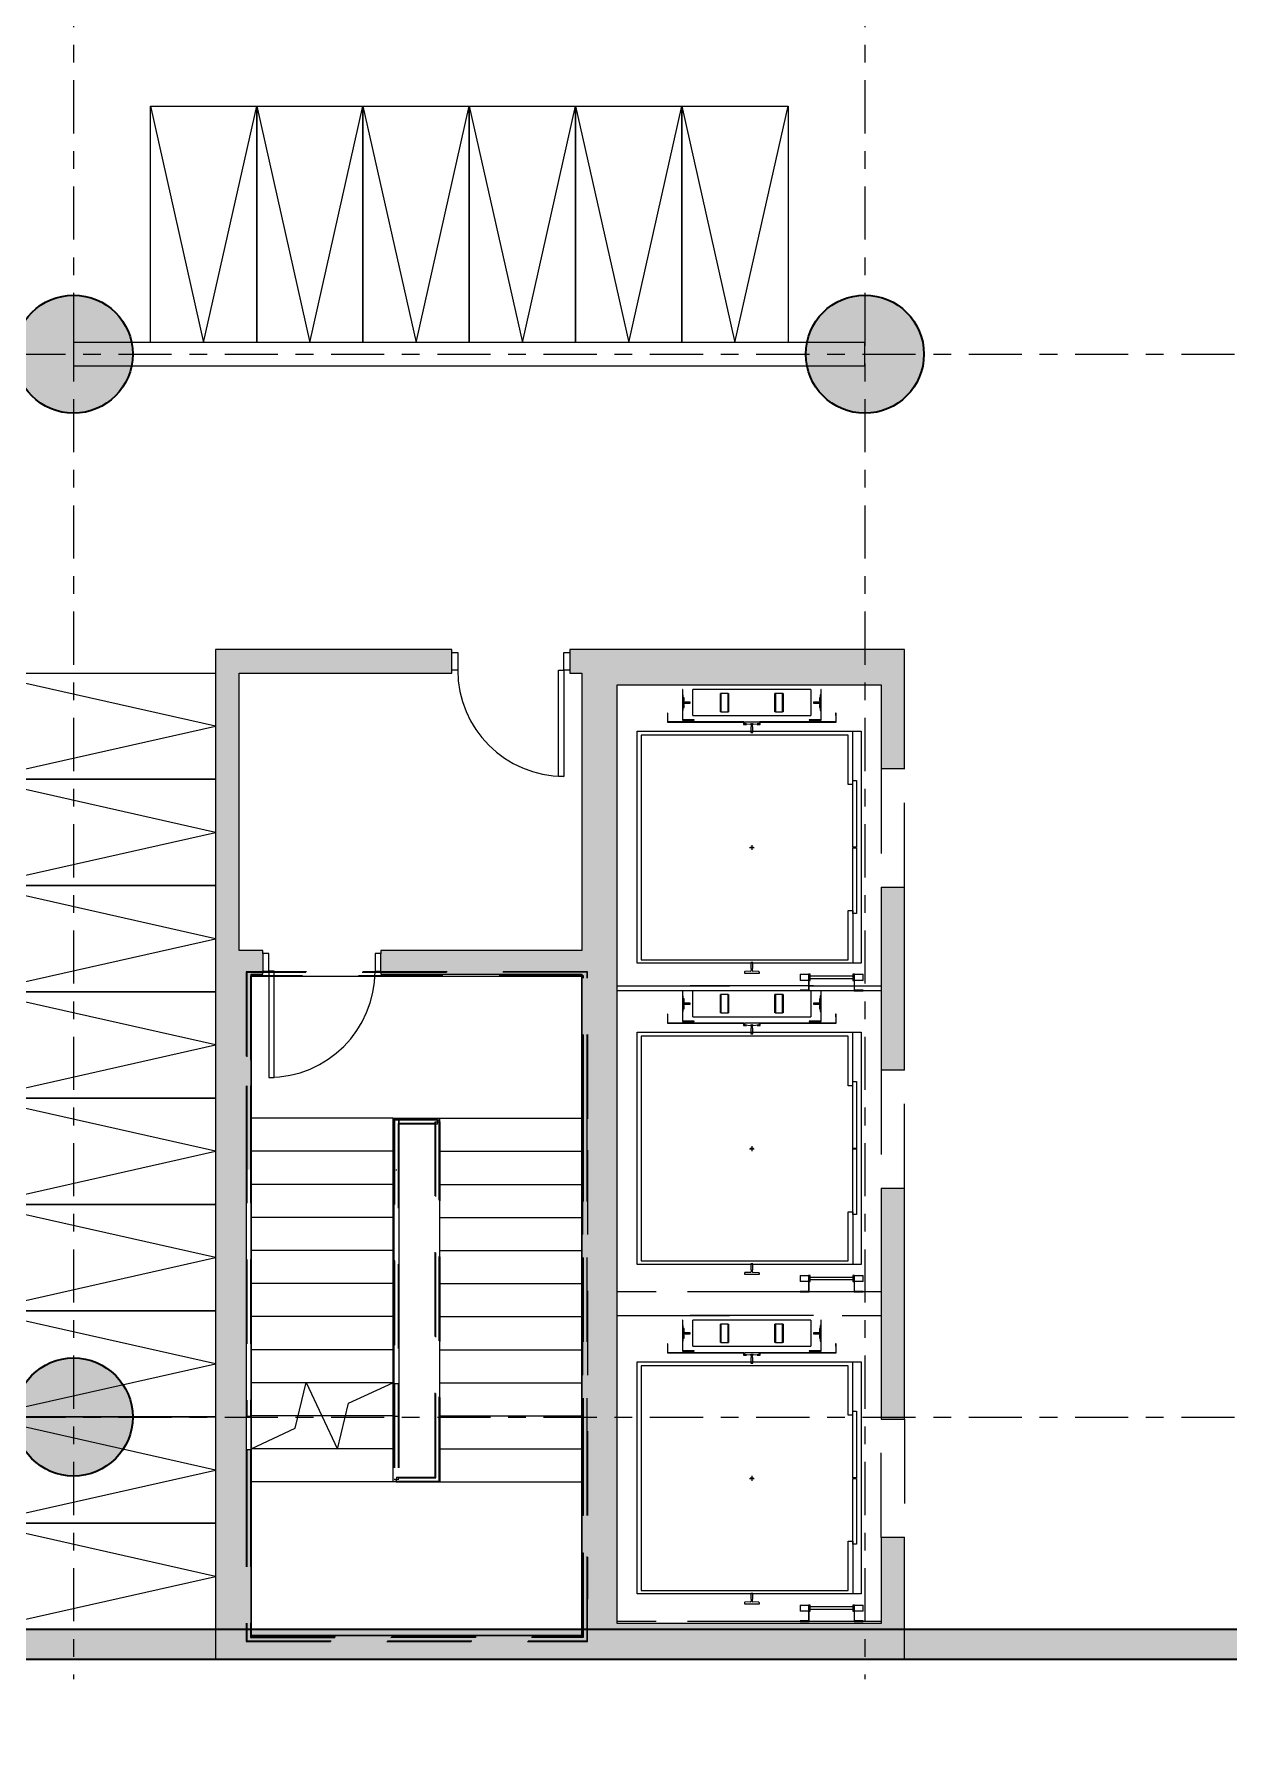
# Model space of a CAD drawing. Header units: millimetres. Extents: x 90964 to 877642, y 656808 to 1438307.
# Drawn here: x 370687 to 380803, y 1348124 to 1362585 of the extents above; entities that cross this region are included whole.
import ezdxf

# ---------------------------------------------------------------- set-up
doc = ezdxf.new("R2010")
doc.units = ezdxf.units.MM
doc.header["$LTSCALE"] = 300
for name, pattern in [('CENTER', [3, 1.5, -0.5, 0.5, -0.5]), ('Dash', [6.35, 3.175, -3.175]), ('Overhead', [3.96875, 2.38125, -1.5875])]:
    doc.linetypes.add(name, pattern=pattern)
for name, color, linetype, lineweight in [('A-COT VACH', 2, 'Continuous', 35), ('A-DETL-GENF', 92, 'Overhead', 9), ('A-DETL-MEDM', 33, 'Continuous', 18), ('A-DOOR', 31, 'Continuous', 9), ('A-DOOR-FRAM', 31, 'Continuous', 9), ('A-FLOR-HRAL', 11, 'Continuous', 9), ('A-FLOR-HRAL-MBND', 5, 'Overhead', 9), ('A-GENM', 13, 'Continuous', 9), ('A-HATCH', 251, 'Continuous', 5), ('A-NET MANH', 8, 'Continuous', 9), ('A-NET THAY', 125, 'Continuous', 18), ('A-TRUC', 250, 'CENTER', 5), ('A-TUONG', 7, 'Continuous', 35), ('A-WALL', 113, 'Continuous', 9), ('A-WALL-PATT', 111, 'Continuous', 9), ('Q-SPCQ', 91, 'Continuous', 9), ('S-STRS', 31, 'Continuous', 9), ('S-STRS-MBND', 31, 'Overhead', 9)]:
    doc.layers.add(name, color=color, linetype=linetype, lineweight=lineweight)

# ---------------------------------------------------------------- blocks, each defined once
blk = doc.blocks.new('schindler_5500-bim - Lift_one floor-1478749-Option 5 Floor Plans')
at = {"layer": 'A-GENM', "linetype": 'Dash'}
for p, q in [((-1379, -1140), (-1379, 1095)), ((-1379, -1140), (-1379, 1095)), ((1212, 1095), (1212, 942)), ((1212, 1095), (1212, -1140)), ((1212, 866), (1212, 485)), ((1212, 409), (1212, -1140))]:
    blk.add_line(p, q, dxfattribs=at)
at = {"layer": 'A-GENM'}
for p, q in [((-986, -971), (-986, 926)), ((-986, 926), (979, 926)), ((-569, 856), (-569, 888)), ((-569, 888), (-3, 888)), ((-3, 888), (-3, 856)), ((2, 856), (2, 888)), ((2, 888), (558, 888)), ((558, 888), (558, 856)), ((979, 926), (979, 856)), ((979, 926), (979, -971)), ((-534, 856), (-986, 856)), ((-952, 817), (-952, -936)), ((-534, 817), (-952, 817)), ((-534, 816), (-952, 816)), ((-3, 856), (-569, 856)), ((-534, 856), (-534, 816)), ((-534, 852), (-534, 817)), ((558, 856), (2, 856)), ((533, 816), (533, 856)), ((533, 856), (979, 856)), ((533, 817), (533, 856)), ((533, 856), (979, 856)), ((950, 817), (533, 817)), ((950, 816), (533, 816)), ((950, -936), (950, 817)), ((-1078, 587), (-1338, 587)), ((-1338, 587), (-1338, 584)), ((-1338, 584), (-1294, 584)), ((-1294, 584), (-1294, 580)), ((-1294, 580), (-1269, 580)), ((-1269, 580), (-1269, 573)), ((-1265, 576), (-1265, 584)), ((-1265, 584), (-1190, 584)), ((-1190, 584), (-1265, 584)), ((-1265, 584), (-1265, 579)), ((-1190, 584), (-1190, 576)), ((-1190, 579), (-1190, 584)), ((-1186, 580), (-1161, 580)), ((-1186, 573), (-1186, 580)), ((-1161, 580), (-1161, 584)), ((-1161, 584), (-1081, 584)), ((-1063, 714), (-1139, 714)), ((-1139, 714), (-1139, 710)), ((-1139, 710), (-1118, 710)), ((-1118, 710), (-1118, 712)), ((-1118, 712), (-1064, 712)), ((-1081, 584), (-1081, 487)), ((-1078, 487), (-1078, 587)), ((-1064, 712), (-1064, 67)), ((-1063, 71), (-1063, 714)), ((-1379, 522), (-1379, -522)), ((-1379, 500), (-1379, -495)), ((-1338, 500), (-1118, 500)), ((-1338, 500), (-1338, -500)), ((-1269, 573), (-1242, 573)), ((-1259, 576), (-1265, 576)), ((-1262, 577), (-1234, 575)), ((-1242, 573), (-1242, 576)), ((-1232, 534), (-1237, 534)), ((-1232, 552), (-1233, 552)), ((-1233, 552), (-1233, 522)), ((-1233, 522), (-1223, 522)), ((-1232, 573), (-1232, 552)), ((-1224, 552), (-1224, 572)), ((-1223, 552), (-1224, 552)), ((-1223, 522), (-1223, 552)), ((-1218, 534), (-1223, 534)), ((-1221, 575), (-1193, 577)), ((-1213, 576), (-1213, 573)), ((-1213, 573), (-1186, 573)), ((-1190, 576), (-1196, 576)), ((-1118, -500), (-1118, 500)), ((-1081, 487), (-1078, 487)), ((-1305, 266), (-1150, 266)), ((-1305, 266), (-1305, 261)), ((-1305, 261), (-1305, 201)), ((-1150, 261), (-1305, 261)), ((-1305, 201), (-1150, 201)), ((-1305, 201), (-1305, 196)), ((-1150, 196), (-1305, 196)), ((-1150, 266), (-1150, 261)), ((-1150, 201), (-1150, 261)), ((-1150, 201), (-1150, 196)), ((-1064, 67), (-1047, 67)), ((-1043, 71), (-1063, 71)), ((-1053, 64), (-1063, 64)), ((-1063, 64), (-1063, -63)), ((-1045, 10), (-1048, 58)), ((-1047, 67), (-1047, 46)), ((-1047, 46), (-1043, 46)), ((-1043, 46), (-1043, 71)), ((-1022, 5), (-1040, 5)), ((-974, 8), (-1022, 8)), ((-1022, 8), (-1022, 5)), ((-974, -8), (-974, 8)), ((-21, 0), (19, 0)), ((-20, 0), (20, 0)), ((-1, 15), (-1, -15)), ((0, -20), (0, 20)), ((1024, 8), (974, 8)), ((974, 8), (974, -8)), ((1024, 5), (1024, 8)), ((1042, 5), (1024, 5)), ((1050, 59), (1047, 10)), ((1062, 64), (1054, 64)), ((1062, -63), (1062, 64)), ((-1047, -67), (-1064, -67)), ((-1064, -67), (-1064, -712)), ((-1063, -63), (-1052, -63)), ((-1063, -713), (-1063, -71)), ((-1063, -71), (-1043, -71)), ((-1048, -59), (-1045, -10)), ((-1043, -46), (-1047, -46)), ((-1047, -46), (-1047, -67)), ((-1043, -71), (-1043, -46)), ((-1040, -5), (-1022, -5)), ((-1022, -5), (-1022, -8)), ((-1022, -8), (-974, -8)), ((974, -8), (1024, -8)), ((1024, -8), (1024, -5)), ((1024, -5), (1042, -5)), ((1047, -10), (1049, -58)), ((1055, -63), (1062, -63)), ((-1305, -196), (-1150, -196)), ((-1305, -201), (-1305, -196)), ((-1305, -201), (-1305, -261)), ((-1150, -201), (-1305, -201)), ((-1305, -261), (-1150, -261)), ((-1305, -261), (-1305, -266)), ((-1150, -266), (-1305, -266)), ((-1150, -201), (-1150, -196)), ((-1150, -261), (-1150, -201)), ((-1150, -261), (-1150, -266)), ((-1118, -500), (-1338, -500)), ((-1242, -573), (-1269, -573)), ((-1269, -573), (-1269, -580)), ((-1265, -584), (-1265, -576)), ((-1265, -576), (-1255, -576)), ((-1234, -575), (-1262, -577)), ((-1242, -576), (-1242, -573)), ((-1232, -534), (-1237, -534)), ((-1223, -522), (-1233, -522)), ((-1233, -522), (-1233, -552)), ((-1233, -552), (-1232, -552)), ((-1232, -552), (-1232, -573)), ((-1224, -572), (-1224, -552)), ((-1224, -552), (-1223, -552)), ((-1223, -552), (-1223, -522)), ((-1218, -534), (-1223, -534)), ((-1193, -577), (-1221, -575)), ((-1186, -573), (-1213, -573)), ((-1213, -573), (-1213, -576)), ((-1200, -576), (-1190, -576)), ((-1190, -576), (-1190, -584)), ((-1186, -580), (-1186, -573)), ((-1078, -487), (-1081, -487)), ((-1081, -487), (-1081, -584)), ((-1078, -587), (-1078, -487)), ((-1294, -584), (-1338, -584)), ((-1338, -584), (-1338, -587)), ((-1338, -587), (-1078, -587)), ((-1269, -580), (-1294, -580)), ((-1294, -580), (-1294, -584)), ((-1265, -580), (-1265, -584)), ((-1265, -584), (-1190, -584)), ((-1190, -584), (-1190, -580)), ((-1161, -580), (-1186, -580)), ((-1161, -584), (-1161, -580)), ((-1081, -584), (-1161, -584)), ((-1118, -710), (-1139, -710)), ((-1139, -710), (-1139, -713)), ((-1139, -713), (-1063, -713)), ((-1118, -712), (-1118, -710)), ((-1064, -712), (-1118, -712)), ((979, -971), (-986, -971)), ((-952, -936), (950, -936))]:
    blk.add_line(p, q, dxfattribs=at)
for centre, radius, start, end in [((-1262, 580), 2.95, 182.0574, 275.004), ((-1193, 579), 2.71, 262.5795, 0), ((-1234, 573), 2.64, 0, 90), ((-1221, 572), 2.79, 90, 180), ((-1053, 58), 5.01, 0, 90), ((-1040, 10), 4.75, 180, 270), ((1042, 10), 5.01, 270, 0), ((1054, 59), 4.75, 90, 180), ((-1052, -59), 4.75, 270, 0), ((-1040, -10), 5.01, 90, 180), ((1042, -10), 4.75, 0, 90), ((1055, -58), 5.01, 180, 270), ((-1262, -580), 3, 90, 180), ((-1234, -573), 2.84, 270, 360), ((-1221, -572), 3, 180, 270), ((-1193, -580), 2.84, 0, 90)]:
    blk.add_arc(centre, radius, start, end, dxfattribs=at)
at = {"layer": 'Q-SPCQ'}
for p, q in [((1073, 871), (1073, 942)), ((1124, 942), (1073, 942)), ((1208, 871), (1073, 871)), ((1073, 871), (1073, 866)), ((1124, 942), (1124, 871)), ((1208, 942), (1208, 871)), ((1212, 942), (1208, 942)), ((1212, 866), (1212, 942)), ((1073, 866), (1073, 856)), ((1124, 866), (1073, 866)), ((1073, 856), (1124, 856)), ((1089, 856), (1089, 495)), ((1108, 495), (1108, 856)), ((1124, 866), (1212, 866)), ((1124, 856), (1124, 866)), ((1124, 495), (1073, 495)), ((1073, 495), (1073, 485)), ((1073, 485), (1073, 480)), ((1073, 485), (1124, 485)), ((1073, 409), (1073, 480)), ((1073, 480), (1208, 480)), ((1124, 485), (1124, 495)), ((1212, 485), (1124, 485)), ((1124, 480), (1124, 409)), ((1208, 480), (1208, 409)), ((1212, 409), (1212, 485)), ((1073, 409), (1124, 409)), ((1208, 409), (1212, 409)), ((-1045, 15), (-1045, -15)), ((-1055, 0), (-1035, 0))]:
    blk.add_line(p, q, dxfattribs=at)
blk = doc.blocks.new('Railing - Railing-1480369-Option 5 Floor Plans')
at = {"layer": 'A-FLOR-HRAL-MBND'}
for p, q in [((-100059, -9507), (-100176, -9867)), ((-99270, -9763), (-100059, -9507)), ((-100040, -9545), (-100139, -9848)), ((-99280, -9792), (-100040, -9545)), ((-99546, -9705), (-99536, -9677)), ((-97150, -10453), (-99536, -9677)), ((-97188, -10472), (-99546, -9705)), ((-100176, -9867), (-97267, -10813)), ((-100139, -9848), (-97286, -10776)), ((-97286, -10776), (-97188, -10472)), ((-97267, -10813), (-97150, -10453))]:
    blk.add_line(p, q, dxfattribs=at)
blk = doc.blocks.new('Railing - Railing-1480370-Option 5 Floor Plans')
at = {"layer": 'A-FLOR-HRAL-MBND'}
for p, q in [((-100957, -7900), (-101848, -10639)), ((-100938, -7937), (-101810, -10620)), ((-99682, -8314), (-100957, -7900)), ((-99692, -8343), (-100938, -7937)), ((-99425, -8429), (-99692, -8343)), ((-99416, -8401), (-99682, -8314)), ((-99159, -8516), (-99150, -8487)), ((-96762, -9295), (-99159, -8516)), ((-96753, -9267), (-99150, -8487)), ((-96496, -9382), (-96762, -9295)), ((-96487, -9353), (-96753, -9267)), ((-95611, -9669), (-96496, -9382)), ((-95574, -9650), (-96487, -9353)), ((-96484, -12352), (-95611, -9669)), ((-96464, -12390), (-95574, -9650)), ((-101848, -10639), (-100839, -10967)), ((-101810, -10620), (-100830, -10939)), ((-100839, -10967), (-100573, -11054)), ((-100830, -10939), (-100564, -11025)), ((-100573, -11054), (-97644, -12006)), ((-100564, -11025), (-97635, -11978)), ((-97635, -11978), (-96484, -12352)), ((-97644, -12006), (-96464, -12390))]:
    blk.add_line(p, q, dxfattribs=at)
blk = doc.blocks.new('Top Rail Type - Top Rail_Internal_-1480371-Option 5 Floor Plans')
at = {"layer": 'A-FLOR-HRAL'}
for p, q in [((-97613, -10339), (-97151, -10489)), ((-97138, -10451), (-97600, -10301))]:
    blk.add_line(p, q, dxfattribs=at)
at = {"layer": 'A-FLOR-HRAL', "flags": 128}
blk.add_lwpolyline([(-97560, -10339), (-97557, -10336), (-97557, -10332)], dxfattribs=at)
blk = doc.blocks.new('Top Rail Type - Top Rail_Internal_-V14-Option 5 Floor Plans')
at = {"layer": 'A-FLOR-HRAL', "linetype": 'Overhead'}
for p, q in [((-100069, -9519), (-100183, -9871)), ((-100031, -9532), (-100132, -9845)), ((-100031, -9532), (-100069, -9519)), ((-100056, -9545), (-100043, -9507)), ((-99269, -9758), (-100043, -9507)), ((-99281, -9797), (-100056, -9545)), ((-99547, -9710), (-99535, -9672)), ((-97144, -10450), (-99535, -9672)), ((-97194, -10475), (-99547, -9710)), ((-100183, -9871), (-97283, -10814)), ((-100132, -9845), (-97271, -10775)), ((-97296, -10788), (-97194, -10475)), ((-97258, -10801), (-97144, -10450)), ((-97296, -10788), (-97258, -10801)), ((-97271, -10775), (-97283, -10814))]:
    blk.add_line(p, q, dxfattribs=at)
at = {"layer": 'A-FLOR-HRAL'}
for p, q in [((-99269, -9758), (-99281, -9797)), ((-97151, -10489), (-99281, -9797)), ((-97138, -10451), (-99269, -9758)), ((-97151, -10489), (-97138, -10451))]:
    blk.add_line(p, q, dxfattribs=at)
blk = doc.blocks.new('Top Rail Type - Top Rail_Internal_-V15-Option 5 Floor Plans')
at = {"layer": 'A-FLOR-HRAL', "linetype": 'Overhead'}
for p, q in [((-100960, -7893), (-101854, -10642)), ((-100934, -7944), (-101804, -10617)), ((-99681, -8309), (-100960, -7893)), ((-99693, -8347), (-100934, -7944)), ((-99427, -8434), (-99693, -8347)), ((-99414, -8396), (-99681, -8309)), ((-99161, -8521), (-99148, -8482)), ((-96498, -9386), (-99161, -8521)), ((-96485, -9348), (-99148, -8482)), ((-95618, -9673), (-96498, -9386)), ((-95567, -9647), (-96485, -9348)), ((-96487, -12346), (-95618, -9673)), ((-96461, -12396), (-95567, -9647)), ((-101854, -10642), (-100841, -10972)), ((-101804, -10617), (-100829, -10934)), ((-100841, -10972), (-97646, -12011)), ((-100829, -10934), (-97633, -11973)), ((-97633, -11973), (-96487, -12346)), ((-97646, -12011), (-96461, -12396))]:
    blk.add_line(p, q, dxfattribs=at)
at = {"layer": 'A-FLOR-HRAL'}
for p, q in [((-99414, -8396), (-99427, -8434)), ((-97177, -9166), (-99427, -8434)), ((-97164, -9128), (-99414, -8396))]:
    blk.add_line(p, q, dxfattribs=at)
blk = doc.blocks.new('M_Door-Opening - 1000 X 2100mm-720239-Option 5 Floor Plans')
at = {"layer": 'A-DETL-GENF'}
for p, q in [((492, 100), (-508, 100)), ((-508, -100), (492, -100))]:
    blk.add_line(p, q, dxfattribs=at)
at = {"layer": 'A-DETL-MEDM'}
for p, q in [((-508, 100), (-508, -100)), ((492, -100), (492, 100))]:
    blk.add_line(p, q, dxfattribs=at)
blk = doc.blocks.new('M_Door-Opening - 1000 X 2100mm-720273-Option 5 Floor Plans')
at = {"layer": 'A-DETL-GENF'}
for p, q in [((-508, 100), (492, 100)), ((492, -100), (-508, -100))]:
    blk.add_line(p, q, dxfattribs=at)
at = {"layer": 'A-DETL-MEDM'}
for p, q in [((-508, -100), (-508, 100)), ((492, 100), (492, -100))]:
    blk.add_line(p, q, dxfattribs=at)
blk = doc.blocks.new('M_Door-Passage-Single-Flush - M_Door-Passage-Single-Flush-718217-Option 5 Floor Plans')
at = {"layer": 'A-DOOR'}
for p, q in [((450, 981.35), (405, 981.35)), ((405, 981.35), (405, 81.35)), ((450, 81.35), (450, 981.35)), ((405, 81.35), (450, 81.35))]:
    blk.add_line(p, q, dxfattribs=at)
blk.add_arc((450, 81.35), 900, 90, 180, dxfattribs=at)
at = {"layer": 'A-DOOR-FRAM'}
for p, q in [((-450, 81.35), (-500, 81.35)), ((-500, 81.35), (-500, -68.65)), ((-450, -68.65), (-450, 81.35)), ((450, 81.35), (450, -68.65)), ((500, 81.35), (450, 81.35)), ((500, -68.65), (500, 81.35)), ((-500, -68.65), (-450, -68.65)), ((450, -68.65), (500, -68.65))]:
    blk.add_line(p, q, dxfattribs=at)
blk = doc.blocks.new('M_Door-Passage-Single-Flush - M_Door-Passage-Single-Flush-756115-Option 5 Floor Plans')
at = {"layer": 'A-DOOR'}
for p, q in [((405, -81.35), (450, -81.35)), ((405, -981.35), (405, -81.35)), ((450, -81.35), (450, -981.35)), ((450, -981.35), (405, -981.35))]:
    blk.add_line(p, q, dxfattribs=at)
blk.add_arc((450, -81.35), 900, 180, 270, dxfattribs=at)
at = {"layer": 'A-DOOR-FRAM'}
for p, q in [((-500, 68.65), (-450, 68.65)), ((-500, -81.35), (-500, 68.65)), ((-450, 68.65), (-450, -81.35)), ((450, 68.65), (500, 68.65)), ((450, -81.35), (450, 68.65)), ((500, 68.65), (500, -81.35)), ((-450, -81.35), (-500, -81.35)), ((500, -81.35), (450, -81.35))]:
    blk.add_line(p, q, dxfattribs=at)
blk = doc.blocks.new('schindler_5500-bim - Lift_one floor-V5-Option 5 Floor Plans')
at = {"layer": 'A-GENM', "linetype": 'Dash'}
for p, q in [((-1379, 871), (-1379, 1095)), ((-1379, -1140), (-1379, 1095)), ((1212, 1095), (1212, 942)), ((1212, 1095), (1212, -1140)), ((-1379, 485), (-1379, 866)), ((1212, 866), (1212, 485)), ((-1379, -1140), (-1379, 480)), ((1212, 409), (1212, -1140))]:
    blk.add_line(p, q, dxfattribs=at)
at = {"layer": 'A-GENM'}
for p, q in [((-986, -971), (-986, 926)), ((-986, 926), (979, 926)), ((-569, 856), (-569, 888)), ((-569, 888), (-3, 888)), ((-3, 888), (-3, 856)), ((2, 856), (2, 888)), ((2, 888), (558, 888)), ((558, 888), (558, 856)), ((979, 926), (979, 856)), ((979, 926), (979, -971)), ((-534, 856), (-986, 856)), ((-952, 817), (-952, -936)), ((-534, 817), (-952, 817)), ((-534, 816), (-952, 816)), ((-3, 856), (-569, 856)), ((-534, 856), (-534, 816)), ((-534, 852), (-534, 817)), ((558, 856), (2, 856)), ((533, 816), (533, 856)), ((533, 856), (979, 856)), ((533, 817), (533, 856)), ((533, 856), (979, 856)), ((950, 817), (533, 817)), ((950, 816), (533, 816)), ((950, -936), (950, 817)), ((-1078, 587), (-1338, 587)), ((-1338, 587), (-1338, 584)), ((-1338, 584), (-1294, 584)), ((-1294, 584), (-1294, 580)), ((-1294, 580), (-1269, 580)), ((-1269, 580), (-1269, 573)), ((-1265, 576), (-1265, 584)), ((-1265, 584), (-1190, 584)), ((-1190, 584), (-1265, 584)), ((-1265, 584), (-1265, 579)), ((-1190, 584), (-1190, 576)), ((-1190, 579), (-1190, 584)), ((-1186, 580), (-1161, 580)), ((-1186, 573), (-1186, 580)), ((-1161, 580), (-1161, 584)), ((-1161, 584), (-1081, 584)), ((-1063, 714), (-1139, 714)), ((-1139, 714), (-1139, 710)), ((-1139, 710), (-1118, 710)), ((-1118, 710), (-1118, 712)), ((-1118, 712), (-1064, 712)), ((-1081, 584), (-1081, 487)), ((-1078, 487), (-1078, 587)), ((-1064, 712), (-1064, 67)), ((-1063, 71), (-1063, 714)), ((-1379, 522), (-1379, -522)), ((-1379, 500), (-1379, -495)), ((-1338, 500), (-1118, 500)), ((-1338, 500), (-1338, -500)), ((-1269, 573), (-1242, 573)), ((-1259, 576), (-1265, 576)), ((-1262, 577), (-1234, 575)), ((-1242, 573), (-1242, 576)), ((-1232, 534), (-1237, 534)), ((-1232, 552), (-1233, 552)), ((-1233, 552), (-1233, 522)), ((-1233, 522), (-1223, 522)), ((-1232, 573), (-1232, 552)), ((-1224, 552), (-1224, 572)), ((-1223, 552), (-1224, 552)), ((-1223, 522), (-1223, 552)), ((-1218, 534), (-1223, 534)), ((-1221, 575), (-1193, 577)), ((-1213, 576), (-1213, 573)), ((-1213, 573), (-1186, 573)), ((-1190, 576), (-1196, 576)), ((-1118, -500), (-1118, 500)), ((-1081, 487), (-1078, 487)), ((-1305, 266), (-1150, 266)), ((-1305, 266), (-1305, 261)), ((-1305, 261), (-1305, 201)), ((-1150, 261), (-1305, 261)), ((-1305, 201), (-1150, 201)), ((-1305, 201), (-1305, 196)), ((-1150, 196), (-1305, 196)), ((-1150, 266), (-1150, 261)), ((-1150, 201), (-1150, 261)), ((-1150, 201), (-1150, 196)), ((-1064, 67), (-1047, 67)), ((-1043, 71), (-1063, 71)), ((-1053, 64), (-1063, 64)), ((-1063, 64), (-1063, -63)), ((-1045, 10), (-1048, 58)), ((-1047, 67), (-1047, 46)), ((-1047, 46), (-1043, 46)), ((-1043, 46), (-1043, 71)), ((-1022, 5), (-1040, 5)), ((-974, 8), (-1022, 8)), ((-1022, 8), (-1022, 5)), ((-974, -8), (-974, 8)), ((-21, 0), (19, 0)), ((-20, 0), (20, 0)), ((-1, 15), (-1, -15)), ((0, -20), (0, 20)), ((1024, 8), (974, 8)), ((974, 8), (974, -8)), ((1024, 5), (1024, 8)), ((1042, 5), (1024, 5)), ((1050, 59), (1047, 10)), ((1062, 64), (1054, 64)), ((1062, -63), (1062, 64)), ((-1047, -67), (-1064, -67)), ((-1064, -67), (-1064, -712)), ((-1063, -63), (-1052, -63)), ((-1063, -713), (-1063, -71)), ((-1063, -71), (-1043, -71)), ((-1048, -59), (-1045, -10)), ((-1043, -46), (-1047, -46)), ((-1047, -46), (-1047, -67)), ((-1043, -71), (-1043, -46)), ((-1040, -5), (-1022, -5)), ((-1022, -5), (-1022, -8)), ((-1022, -8), (-974, -8)), ((974, -8), (1024, -8)), ((1024, -8), (1024, -5)), ((1024, -5), (1042, -5)), ((1047, -10), (1049, -58)), ((1055, -63), (1062, -63)), ((-1305, -196), (-1150, -196)), ((-1305, -201), (-1305, -196)), ((-1305, -201), (-1305, -261)), ((-1150, -201), (-1305, -201)), ((-1305, -261), (-1150, -261)), ((-1305, -261), (-1305, -266)), ((-1150, -266), (-1305, -266)), ((-1150, -201), (-1150, -196)), ((-1150, -261), (-1150, -201)), ((-1150, -261), (-1150, -266)), ((-1118, -500), (-1338, -500)), ((-1242, -573), (-1269, -573)), ((-1269, -573), (-1269, -580)), ((-1265, -584), (-1265, -576)), ((-1265, -576), (-1255, -576)), ((-1234, -575), (-1262, -577)), ((-1242, -576), (-1242, -573)), ((-1232, -534), (-1237, -534)), ((-1223, -522), (-1233, -522)), ((-1233, -522), (-1233, -552)), ((-1233, -552), (-1232, -552)), ((-1232, -552), (-1232, -573)), ((-1224, -572), (-1224, -552)), ((-1224, -552), (-1223, -552)), ((-1223, -552), (-1223, -522)), ((-1218, -534), (-1223, -534)), ((-1193, -577), (-1221, -575)), ((-1186, -573), (-1213, -573)), ((-1213, -573), (-1213, -576)), ((-1200, -576), (-1190, -576)), ((-1190, -576), (-1190, -584)), ((-1186, -580), (-1186, -573)), ((-1078, -487), (-1081, -487)), ((-1081, -487), (-1081, -584)), ((-1078, -587), (-1078, -487)), ((-1294, -584), (-1338, -584)), ((-1338, -584), (-1338, -587)), ((-1338, -587), (-1078, -587)), ((-1269, -580), (-1294, -580)), ((-1294, -580), (-1294, -584)), ((-1265, -580), (-1265, -584)), ((-1265, -584), (-1190, -584)), ((-1190, -584), (-1190, -580)), ((-1161, -580), (-1186, -580)), ((-1161, -584), (-1161, -580)), ((-1081, -584), (-1161, -584)), ((-1118, -710), (-1139, -710)), ((-1139, -710), (-1139, -713)), ((-1139, -713), (-1063, -713)), ((-1118, -712), (-1118, -710)), ((-1064, -712), (-1118, -712)), ((979, -971), (-986, -971)), ((-952, -936), (950, -936))]:
    blk.add_line(p, q, dxfattribs=at)
for centre, radius, start, end in [((-1262, 580), 2.95, 182.0574, 275.004), ((-1193, 579), 2.71, 262.5795, 0), ((-1234, 573), 2.64, 0, 90), ((-1221, 572), 2.79, 90, 180), ((-1053, 58), 5.01, 0, 90), ((-1040, 10), 4.75, 180, 270), ((1042, 10), 5.01, 270, 0), ((1054, 59), 4.75, 90, 180), ((-1052, -59), 4.75, 270, 0), ((-1040, -10), 5.01, 90, 180), ((1042, -10), 4.75, 0, 90), ((1055, -58), 5.01, 180, 270), ((-1262, -580), 3, 90, 180), ((-1234, -573), 2.84, 270, 360), ((-1221, -572), 3, 180, 270), ((-1193, -580), 2.84, 0, 90)]:
    blk.add_arc(centre, radius, start, end, dxfattribs=at)
at = {"layer": 'Q-SPCQ'}
for p, q in [((1073, 871), (1073, 942)), ((1124, 942), (1073, 942)), ((1208, 871), (1073, 871)), ((1073, 871), (1073, 866)), ((1124, 942), (1124, 871)), ((1208, 942), (1208, 871)), ((1212, 942), (1208, 942)), ((1212, 866), (1212, 942)), ((1073, 866), (1073, 856)), ((1124, 866), (1073, 866)), ((1073, 856), (1124, 856)), ((1089, 856), (1089, 495)), ((1108, 495), (1108, 856)), ((1124, 866), (1212, 866)), ((1124, 856), (1124, 866)), ((1124, 495), (1073, 495)), ((1073, 495), (1073, 485)), ((1073, 485), (1073, 480)), ((1073, 485), (1124, 485)), ((1073, 409), (1073, 480)), ((1073, 480), (1208, 480)), ((1124, 485), (1124, 495)), ((1212, 485), (1124, 485)), ((1124, 480), (1124, 409)), ((1208, 480), (1208, 409)), ((1212, 409), (1212, 485)), ((1073, 409), (1124, 409)), ((1208, 409), (1212, 409)), ((-1045, 15), (-1045, -15)), ((-1055, 0), (-1035, 0))]:
    blk.add_line(p, q, dxfattribs=at)
blk = doc.blocks.new('schindler_5500-bim - Lift_one floor-V6-Option 5 Floor Plans')
at = {"layer": 'A-GENM', "linetype": 'Dash'}
for p, q in [((1212, 1095), (1212, 942)), ((1212, 1095), (1212, 587)), ((1212, 866), (1212, 587)), ((1212, 584), (1212, 500)), ((1212, 584), (1212, 500)), ((1212, -500), (1212, -584)), ((1212, -500), (1212, -584)), ((1212, -587), (1212, -1140)), ((1212, -587), (1212, -1140))]:
    blk.add_line(p, q, dxfattribs=at)
at = {"layer": 'A-GENM'}
for p, q in [((-986, -971), (-986, 926)), ((-986, 926), (979, 926)), ((-569, 856), (-569, 888)), ((-569, 888), (-3, 888)), ((-3, 888), (-3, 856)), ((2, 856), (2, 888)), ((2, 888), (558, 888)), ((558, 888), (558, 856)), ((979, 926), (979, 856)), ((979, 926), (979, -971)), ((-534, 856), (-986, 856)), ((-952, 817), (-952, -936)), ((-534, 817), (-952, 817)), ((-534, 816), (-952, 816)), ((-3, 856), (-569, 856)), ((-534, 856), (-534, 816)), ((-534, 852), (-534, 817)), ((558, 856), (2, 856)), ((533, 816), (533, 856)), ((533, 856), (979, 856)), ((533, 817), (533, 856)), ((533, 856), (979, 856)), ((950, 817), (533, 817)), ((950, 816), (533, 816)), ((950, -936), (950, 817)), ((-1078, 587), (-1338, 587)), ((-1338, 587), (-1338, 584)), ((-1338, 584), (-1294, 584)), ((-1294, 584), (-1294, 580)), ((-1294, 580), (-1269, 580)), ((-1269, 580), (-1269, 573)), ((-1265, 576), (-1265, 584)), ((-1265, 584), (-1190, 584)), ((-1190, 584), (-1265, 584)), ((-1265, 584), (-1265, 579)), ((-1190, 584), (-1190, 576)), ((-1190, 579), (-1190, 584)), ((-1186, 580), (-1161, 580)), ((-1186, 573), (-1186, 580)), ((-1161, 580), (-1161, 584)), ((-1161, 584), (-1081, 584)), ((-1063, 714), (-1139, 714)), ((-1139, 714), (-1139, 710)), ((-1139, 710), (-1118, 710)), ((-1118, 710), (-1118, 712)), ((-1118, 712), (-1064, 712)), ((-1081, 584), (-1081, 487)), ((-1078, 487), (-1078, 587)), ((-1064, 712), (-1064, 67)), ((-1063, 71), (-1063, 714)), ((-1338, 500), (-1118, 500)), ((-1338, 500), (-1338, -500)), ((-1269, 573), (-1242, 573)), ((-1259, 576), (-1265, 576)), ((-1262, 577), (-1234, 575)), ((-1242, 573), (-1242, 576)), ((-1232, 534), (-1237, 534)), ((-1232, 552), (-1233, 552)), ((-1233, 552), (-1233, 522)), ((-1233, 522), (-1223, 522)), ((-1232, 573), (-1232, 552)), ((-1224, 552), (-1224, 572)), ((-1223, 552), (-1224, 552)), ((-1223, 522), (-1223, 552)), ((-1218, 534), (-1223, 534)), ((-1221, 575), (-1193, 577)), ((-1213, 576), (-1213, 573)), ((-1213, 573), (-1186, 573)), ((-1190, 576), (-1196, 576)), ((-1118, -500), (-1118, 500)), ((-1081, 487), (-1078, 487)), ((-1305, 266), (-1150, 266)), ((-1305, 266), (-1305, 261)), ((-1305, 261), (-1305, 201)), ((-1150, 261), (-1305, 261)), ((-1305, 201), (-1150, 201)), ((-1305, 201), (-1305, 196)), ((-1150, 196), (-1305, 196)), ((-1150, 266), (-1150, 261)), ((-1150, 201), (-1150, 261)), ((-1150, 201), (-1150, 196)), ((-1064, 67), (-1047, 67)), ((-1043, 71), (-1063, 71)), ((-1053, 64), (-1063, 64)), ((-1063, 64), (-1063, -63)), ((-1045, 10), (-1048, 58)), ((-1047, 67), (-1047, 46)), ((-1047, 46), (-1043, 46)), ((-1043, 46), (-1043, 71)), ((-1022, 5), (-1040, 5)), ((-974, 8), (-1022, 8)), ((-1022, 8), (-1022, 5)), ((-974, -8), (-974, 8)), ((-21, 0), (19, 0)), ((-20, 0), (20, 0)), ((-1, 15), (-1, -15)), ((0, -20), (0, 20)), ((1024, 8), (974, 8)), ((974, 8), (974, -8)), ((1024, 5), (1024, 8)), ((1042, 5), (1024, 5)), ((1050, 59), (1047, 10)), ((1062, 64), (1054, 64)), ((1062, -63), (1062, 64)), ((-1047, -67), (-1064, -67)), ((-1064, -67), (-1064, -712)), ((-1063, -63), (-1052, -63)), ((-1063, -713), (-1063, -71)), ((-1063, -71), (-1043, -71)), ((-1048, -59), (-1045, -10)), ((-1043, -46), (-1047, -46)), ((-1047, -46), (-1047, -67)), ((-1043, -71), (-1043, -46)), ((-1040, -5), (-1022, -5)), ((-1022, -5), (-1022, -8)), ((-1022, -8), (-974, -8)), ((974, -8), (1024, -8)), ((1024, -8), (1024, -5)), ((1024, -5), (1042, -5)), ((1047, -10), (1049, -58)), ((1055, -63), (1062, -63)), ((-1305, -196), (-1150, -196)), ((-1305, -201), (-1305, -196)), ((-1305, -201), (-1305, -261)), ((-1150, -201), (-1305, -201)), ((-1305, -261), (-1150, -261)), ((-1305, -261), (-1305, -266)), ((-1150, -266), (-1305, -266)), ((-1150, -201), (-1150, -196)), ((-1150, -261), (-1150, -201)), ((-1150, -261), (-1150, -266)), ((-1118, -500), (-1338, -500)), ((-1242, -573), (-1269, -573)), ((-1269, -573), (-1269, -580)), ((-1265, -584), (-1265, -576)), ((-1265, -576), (-1255, -576)), ((-1234, -575), (-1262, -577)), ((-1242, -576), (-1242, -573)), ((-1232, -534), (-1237, -534)), ((-1223, -522), (-1233, -522)), ((-1233, -522), (-1233, -552)), ((-1233, -552), (-1232, -552)), ((-1232, -552), (-1232, -573)), ((-1224, -572), (-1224, -552)), ((-1224, -552), (-1223, -552)), ((-1223, -552), (-1223, -522)), ((-1218, -534), (-1223, -534)), ((-1193, -577), (-1221, -575)), ((-1186, -573), (-1213, -573)), ((-1213, -573), (-1213, -576)), ((-1200, -576), (-1190, -576)), ((-1190, -576), (-1190, -584)), ((-1186, -580), (-1186, -573)), ((-1078, -487), (-1081, -487)), ((-1081, -487), (-1081, -584)), ((-1078, -587), (-1078, -487)), ((-1294, -584), (-1338, -584)), ((-1338, -584), (-1338, -587)), ((-1338, -587), (-1078, -587)), ((-1269, -580), (-1294, -580)), ((-1294, -580), (-1294, -584)), ((-1265, -580), (-1265, -584)), ((-1265, -584), (-1190, -584)), ((-1190, -584), (-1190, -580)), ((-1161, -580), (-1186, -580)), ((-1161, -584), (-1161, -580)), ((-1081, -584), (-1161, -584)), ((-1118, -710), (-1139, -710)), ((-1139, -710), (-1139, -713)), ((-1139, -713), (-1063, -713)), ((-1118, -712), (-1118, -710)), ((-1064, -712), (-1118, -712)), ((979, -971), (-986, -971)), ((-952, -936), (950, -936))]:
    blk.add_line(p, q, dxfattribs=at)
for centre, radius, start, end in [((-1262, 580), 2.95, 182.0574, 275.004), ((-1193, 579), 2.71, 262.5795, 0), ((-1234, 573), 2.64, 0, 90), ((-1221, 572), 2.79, 90, 180), ((-1053, 58), 5.01, 0, 90), ((-1040, 10), 4.75, 180, 270), ((1042, 10), 5.01, 270, 0), ((1054, 59), 4.75, 90, 180), ((-1052, -59), 4.75, 270, 0), ((-1040, -10), 5.01, 90, 180), ((1042, -10), 4.75, 0, 90), ((1055, -58), 5.01, 180, 270), ((-1262, -580), 3, 90, 180), ((-1234, -573), 2.84, 270, 360), ((-1221, -572), 3, 180, 270), ((-1193, -580), 2.84, 0, 90)]:
    blk.add_arc(centre, radius, start, end, dxfattribs=at)
at = {"layer": 'Q-SPCQ'}
for p, q in [((1073, 871), (1073, 942)), ((1124, 942), (1073, 942)), ((1208, 871), (1073, 871)), ((1073, 871), (1073, 866)), ((1124, 942), (1124, 871)), ((1208, 942), (1208, 871)), ((1212, 942), (1208, 942)), ((1212, 866), (1212, 942)), ((1073, 866), (1073, 856)), ((1124, 866), (1073, 866)), ((1073, 856), (1124, 856)), ((1089, 856), (1089, 495)), ((1108, 495), (1108, 856)), ((1124, 866), (1212, 866)), ((1124, 856), (1124, 866)), ((1124, 495), (1073, 495)), ((1073, 495), (1073, 485)), ((1073, 485), (1073, 480)), ((1073, 485), (1124, 485)), ((1073, 409), (1073, 480)), ((1073, 480), (1208, 480)), ((1124, 485), (1124, 495)), ((1212, 485), (1124, 485)), ((1124, 480), (1124, 409)), ((1208, 480), (1208, 409)), ((1073, 409), (1124, 409)), ((1208, 409), (1212, 409)), ((-1045, 15), (-1045, -15)), ((-1055, 0), (-1035, 0))]:
    blk.add_line(p, q, dxfattribs=at)
blk = doc.blocks.new('LUOICOT THAPDOI')
at = {"layer": 'A-HATCH'}
h = blk.add_hatch(color=256, dxfattribs=at)
h.dxf.hatch_style = 1
edge = h.paths.add_edge_path()
edge.add_arc((220998, 1226625), 500, 0, 360)
edge = h.paths.add_edge_path()
edge.add_arc((233598, 1226625), 500, 0, 360)
edge = h.paths.add_edge_path()
edge.add_arc((246198, 1226625), 500, 0, 360)
edge = h.paths.add_edge_path()
edge.add_arc((246198, 1217625), 500, 0, 360)
edge = h.paths.add_edge_path()
edge.add_arc((233598, 1217625), 500, 0, 360)
edge = h.paths.add_edge_path()
edge.add_arc((220998, 1217625), 500, 0, 360)
edge = h.paths.add_edge_path()
edge.add_arc((214298, 1226625), 500, 0, 360)
edge = h.paths.add_edge_path()
edge.add_arc((201698, 1226625), 500, 0, 360)
edge = h.paths.add_edge_path()
edge.add_arc((194998, 1226625), 500, 0, 360)
edge = h.paths.add_edge_path()
edge.add_arc((182398, 1226625), 500, 0, 360)
edge = h.paths.add_edge_path()
edge.add_arc((169798, 1226625), 500, 0, 360)
edge = h.paths.add_edge_path()
edge.add_arc((169798, 1217625), 500, 0, 360)
edge = h.paths.add_edge_path()
edge.add_arc((169798, 1208625), 500, 0, 360)
edge = h.paths.add_edge_path()
edge.add_arc((169798, 1199625), 500, 0, 360)
edge = h.paths.add_edge_path()
edge.add_arc((182398, 1199625), 500, 0, 360)
edge = h.paths.add_edge_path()
edge.add_arc((182398, 1208625), 500, 0, 360)
edge = h.paths.add_edge_path()
edge.add_arc((182398, 1217625), 500, 0, 360)
edge = h.paths.add_edge_path()
edge.add_arc((194998, 1217625), 500, 0, 360)
edge = h.paths.add_edge_path()
edge.add_arc((194998, 1208625), 500, 0, 360)
edge = h.paths.add_edge_path()
edge.add_arc((194998, 1199625), 500, 0, 360)
edge = h.paths.add_edge_path()
edge.add_arc((201698, 1208625), 500, 0, 360)
edge = h.paths.add_edge_path()
edge.add_arc((214298, 1208625), 500, 0, 360)
edge = h.paths.add_edge_path()
edge.add_arc((220998, 1208625), 500, 0, 360)
edge = h.paths.add_edge_path()
edge.add_arc((220998, 1199625), 500, 0, 360)
edge = h.paths.add_edge_path()
edge.add_arc((233598, 1199625), 500, 0, 360)
edge = h.paths.add_edge_path()
edge.add_arc((233598, 1208625), 500, 0, 360)
edge = h.paths.add_edge_path()
edge.add_arc((246198, 1208625), 500, 0, 360)
edge = h.paths.add_edge_path()
edge.add_arc((246198, 1199625), 500, 0, 360)
at = {"layer": 'A-COT VACH'}
for centre in [(194998, 1208625), (201698, 1208625), (194998, 1199625)]:
    blk.add_circle(centre, 500, dxfattribs=at)
at = {"layer": 'A-TRUC'}
for p, q in [((194998, 1228945), (194998, 1197405)), ((201698, 1228945), (201698, 1197405)), ((167478, 1208625), (248518, 1208625)), ((167478, 1199625), (248518, 1199625))]:
    blk.add_line(p, q, dxfattribs=at)
blk = doc.blocks.new('CHO DO XE MAY')
at = {"layer": 'A-NET MANH', "color": 251}
blk.add_lwpolyline([(-450, -2000), (450, -2000), (450, 0), (-450, 0)], close=True, dxfattribs=at)
blk.add_lwpolyline([(-450, -2000), (0, 0), (450, -2000)], dxfattribs=at)
blk = doc.blocks.new('*U272')
at = {"layer": 'A-TUONG'}
blk.add_blockref('CHO DO XE MAY', (0, 1000), dxfattribs=at)
blk = doc.blocks.new('*U273')
at = {"layer": 'A-TUONG', "color": 0, "linetype": 'ByBlock', "lineweight": -2, "transparency": 16777216}
for p in [(0, 0), (900, 0), (1800, 0), (2700, 0), (3600, 0), (4500, 0), (5400, 0), (6300, 0), (7200, 0)]:
    blk.add_blockref('*U272', p, dxfattribs=at)
blk = doc.blocks.new('*U276')
at = {"layer": 'A-TUONG'}
blk.add_blockref('CHO DO XE MAY', (0, 1000), dxfattribs=at)
blk = doc.blocks.new('*U277')
at = {"layer": 'A-TUONG', "color": 0, "linetype": 'ByBlock', "lineweight": -2, "transparency": 16777216}
for p in [(0, 0), (900, 0), (1800, 0), (2700, 0), (3600, 0), (4500, 0)]:
    blk.add_blockref('*U276', p, dxfattribs=at)

msp = doc.modelspace()

# ---------------------------------------------------------------- hatches: boundary and pattern name
at = {"layer": 'A-COT VACH'}
h = msp.add_hatch(color=251, dxfattribs=at)
h.dxf.hatch_style = 1
h.paths.add_polyline_path([(409620.9, 1379444), (345017.1, 1379444), (345017.1, 1348825.3), (412267.1, 1348825.3), (412267.1, 1349075.3), (369667.1, 1349075.3), (345267.1, 1349075.3), (345267.1, 1379194), (409620.9, 1379194)])
h.paths.add_polyline_path([(423067.1, 1379444), (409620.9, 1379444), (409620.9, 1379194), (422817.1, 1379194), (422817.1, 1359379.8), (423067.1, 1359379.8)])
h.paths.add_polyline_path([(422816.7, 1349075.3), (412267.1, 1349075.3), (412267.1, 1348825.3), (422816.7, 1348825.3)])
h.paths.add_polyline_path([(423067.1, 1353379.8), (422816.7, 1353379.8), (422816.7, 1348825.3), (423067.1, 1348825.3)])
h.paths.add_polyline_path([(422816.7, 1352447.8), (418667.1, 1352447.8), (418667.1, 1352247.8), (422816.7, 1352247.8)])
h.paths.add_polyline_path([(417667.1, 1352447.8), (417267.1, 1352447.8), (417267.1, 1349075.3), (417467.1, 1349075.3), (417467.1, 1352247.8), (417667.1, 1352247.8)])
at = {"layer": 'A-WALL-PATT'}
h = msp.add_hatch(color=256, dxfattribs=at)
h.paths.add_polyline_path([(375622.9, 1357175.3), (375622.9, 1357375.3), (375222.9, 1357375.3), (375222.9, 1357175.3), (375322.9, 1357175.3)], flags=0)
h.paths.add_polyline_path([(374222.9, 1357375.3), (372222.9, 1357375.3), (372222.9, 1357175.3), (374222.9, 1357175.3), (374222.9, 1357350.3)], flags=0)
for points in [[(377857.9, 1357375.3), (375622.9, 1357375.3), (375622.9, 1357075.3), (377857.9, 1357075.3)], [(372422.9, 1357175.3), (372222.9, 1357175.3), (372222.9, 1354825.3), (372422.9, 1354825.3)], [(375622.9, 1357075.3), (375622.9, 1357175.3), (375322.9, 1357175.3), (375322.9, 1354825.3), (375622.9, 1354825.3), (375622.9, 1356946.6)], [(375622.9, 1349025.3), (375622.9, 1354625.3), (375322.9, 1354625.3), (375322.9, 1349025.3)], [(377857.9, 1349125.3), (375622.9, 1349125.3), (375622.9, 1348825.3), (377857.9, 1348825.3)], [(375622.9, 1348825.3), (375622.9, 1349025.3), (372222.9, 1349025.3), (372222.9, 1348825.3), (373649.6, 1348825.3)]]:
    msp.add_hatch(color=256, dxfattribs=at).paths.add_polyline_path(points, flags=0)
h = msp.add_hatch(color=256, dxfattribs=at)
h.paths.add_polyline_path([(378057.9, 1357375.3), (377857.9, 1357375.3), (377857.9, 1356362.4), (378057.9, 1356362.4)], flags=0)
h.paths.add_polyline_path([(378057.9, 1355362.4), (377857.9, 1355362.4), (377857.9, 1353812.4), (378057.9, 1353812.4)], flags=0)
h.paths.add_polyline_path([(378057.9, 1352812.4), (377857.9, 1352812.4), (377857.9, 1350856.3), (378057.9, 1350856.3), (378057.9, 1350967.1)], flags=0)
h.paths.add_polyline_path([(378057.9, 1349856.3), (377857.9, 1349856.3), (377857.9, 1348825.3), (378057.9, 1348825.3)], flags=0)
h = msp.add_hatch(color=256, dxfattribs=at)
h.paths.add_polyline_path([(372522.9, 1349025.3), (372522.9, 1354825.3), (372222.9, 1354825.3), (372222.9, 1349025.3), (372512.5, 1349025.3)], flags=0)
h.paths.add_polyline_path([(372517.5, 1352163), (372517.5, 1350605.6), (372477.5, 1350605.6), (372477.5, 1352970.6), (372517.5, 1352970.6), (372517.5, 1352761)], flags=0)
h = msp.add_hatch(color=256, dxfattribs=at)
h.paths.add_polyline_path([(375622.9, 1354825.3), (373622.9, 1354825.3), (373622.9, 1354625.3), (375622.9, 1354625.3)], flags=0)
h.paths.add_polyline_path([(372622.9, 1354650.3), (372622.9, 1354825.3), (372522.9, 1354825.3), (372522.9, 1354625.3), (372622.9, 1354625.3)], flags=0)

# ---------------------------------------------------------------- linework, layer by layer
at = {"layer": 'A-COT VACH'}
msp.add_lwpolyline([(369667.1, 1349075.3), (345267.1, 1349075.3), (345267.1, 1379194), (409620.9, 1379194), (409620.9, 1379444), (345017.1, 1379444), (345017.1, 1348825.3), (412267.1, 1348825.3), (412267.1, 1349075.3), (369667.1, 1349075.3)], dxfattribs=at)
at = {"layer": 'A-NET THAY'}
msp.add_lwpolyline([(371021, 1359775.3), (377720.9, 1359775.3), (377720.9, 1359975.3), (371021, 1359975.3)], close=True, dxfattribs=at)
at = {"layer": 'A-WALL', "lineweight": 18}
for p, q in [((374222.9, 1357375.3), (372222.9, 1357375.3)), ((372222.9, 1357375.3), (372222.9, 1352583)), ((374222.9, 1357350.3), (374222.9, 1357375.3)), ((375222.9, 1357375.3), (375222.9, 1357350.3)), ((378057.9, 1357375.3), (375222.9, 1357375.3)), ((378057.9, 1356362.4), (378057.9, 1357375.3)), ((372422.9, 1357175.3), (374222.9, 1357175.3)), ((372422.9, 1354825.3), (372422.9, 1357175.3)), ((374222.9, 1357175.3), (374222.9, 1357200.3)), ((375222.9, 1357200.3), (375222.9, 1357175.3)), ((375222.9, 1357175.3), (375322.9, 1357175.3)), ((375322.9, 1357175.3), (375322.9, 1354825.3)), ((375622.9, 1354825.3), (375622.9, 1357075.3)), ((375622.9, 1357075.3), (377857.9, 1357075.3)), ((377857.9, 1357075.3), (377857.9, 1356362.4)), ((377857.9, 1355362.4), (377857.9, 1353812.4)), ((378057.9, 1353812.4), (378057.9, 1355362.4)), ((372622.9, 1354825.3), (372422.9, 1354825.3)), ((372622.9, 1354800.3), (372622.9, 1354825.3)), ((375322.9, 1354825.3), (373622.9, 1354825.3)), ((373622.9, 1354825.3), (373622.9, 1354800.3)), ((375622.9, 1349125.3), (375622.9, 1354825.3)), ((372522.9, 1349025.3), (372522.9, 1354625.3)), ((372522.9, 1354625.3), (372622.9, 1354625.3)), ((372622.9, 1354625.3), (372622.9, 1354650.3)), ((373622.9, 1354650.3), (373622.9, 1354625.3)), ((373622.9, 1354625.3), (375322.9, 1354625.3)), ((375322.9, 1354625.3), (375322.9, 1349025.3)), ((377857.9, 1352812.4), (377857.9, 1350856.3)), ((378057.9, 1350856.3), (378057.9, 1352812.4)), ((372222.9, 1352432), (372222.9, 1348825.3)), ((377857.9, 1349856.3), (377857.9, 1349125.3)), ((378057.9, 1348825.3), (378057.9, 1349856.3)), ((377857.9, 1349125.3), (375622.9, 1349125.3)), ((375322.9, 1349025.3), (372522.9, 1349025.3)), ((372222.9, 1348825.3), (375622.9, 1348825.3)), ((394216, 1348825.3), (374529.9, 1348825.3)), ((375622.9, 1348825.3), (378057.9, 1348825.3))]:
    msp.add_line(p, q, dxfattribs=at)
at = {"layer": 'S-STRS'}
for p, q in [((373722.9, 1353405.3), (372522.9, 1353405.3)), ((373722.9, 1353405.3), (373722.9, 1353125.3)), ((373722.9, 1353125.3), (372522.9, 1353125.3)), ((373722.9, 1353125.3), (373722.9, 1352845.3)), ((373722.9, 1352845.3), (372522.9, 1352845.3)), ((373722.9, 1352845.3), (373722.9, 1352565.3)), ((373722.9, 1352565.3), (372522.9, 1352565.3)), ((373722.9, 1352565.3), (373722.9, 1352285.3)), ((373722.9, 1352285.3), (372522.9, 1352285.3)), ((373722.9, 1352285.3), (373722.9, 1352005.3)), ((373722.9, 1352005.3), (372522.9, 1352005.3)), ((373722.9, 1352005.3), (373722.9, 1351725.3)), ((373722.9, 1351725.3), (372522.9, 1351725.3)), ((373722.9, 1351725.3), (373722.9, 1351445.3)), ((373722.9, 1351445.3), (372522.9, 1351445.3)), ((373722.9, 1351445.3), (373722.9, 1351165.3)), ((372990.1, 1351165.3), (372522.9, 1351165.3)), ((373722.9, 1351165.3), (372992.4, 1351165.3)), ((373722.9, 1351165.3), (373722.9, 1351165.1)), ((372922, 1350885.3), (372522.9, 1350885.3)), ((373323.8, 1350885.3), (373122.9, 1350885.3)), ((373255.8, 1350605.3), (373253.5, 1350605.3))]:
    msp.add_line(p, q, dxfattribs=at)
at = {"layer": 'S-STRS', "linetype": 'Overhead'}
for p, q in [((373722.9, 1353405.3), (372522.9, 1353405.3)), ((373722.9, 1353125.3), (372522.9, 1353125.3)), ((373722.9, 1352845.3), (372522.9, 1352845.3)), ((373722.9, 1352565.3), (372522.9, 1352565.3)), ((373722.9, 1352285.3), (372522.9, 1352285.3)), ((373722.9, 1352005.3), (372522.9, 1352005.3)), ((373722.9, 1351725.3), (372522.9, 1351725.3)), ((373722.9, 1351445.3), (372522.9, 1351445.3)), ((372990.1, 1351165.3), (372522.9, 1351165.3)), ((373722.9, 1351165.3), (372992.4, 1351165.3)), ((372922, 1350885.3), (372522.9, 1350885.3)), ((373323.8, 1350885.3), (373122.9, 1350885.3)), ((373255.8, 1350605.3), (373253.5, 1350605.3))]:
    msp.add_line(p, q, dxfattribs=at)
at = {"layer": 'S-STRS-MBND', "linetype": 'Continuous'}
for p, q in [((372522.9, 1354605.3), (372522.9, 1353405.3)), ((375322.9, 1354605.3), (372522.9, 1354605.3)), ((375322.9, 1353405.3), (375322.9, 1354605.3)), ((373722.9, 1353405.3), (372522.9, 1353405.3)), ((372522.9, 1353405.3), (372522.9, 1350885.3)), ((373722.9, 1353405.3), (372522.9, 1353405.3)), ((373722.9, 1353405.3), (374122.9, 1353405.3)), ((373722.9, 1353405.3), (373722.9, 1350885.3)), ((374122.9, 1353405.3), (375322.9, 1353405.3)), ((374122.9, 1350325.3), (374122.9, 1353405.3)), ((374122.9, 1353405.3), (375322.9, 1353405.3)), ((375322.9, 1350325.3), (375322.9, 1353405.3)), ((373722.9, 1353125.3), (372522.9, 1353125.3)), ((373722.9, 1353125.3), (372522.9, 1353125.3)), ((374122.9, 1353125.3), (375322.9, 1353125.3)), ((374122.9, 1353125.3), (375322.9, 1353125.3)), ((373722.9, 1352845.3), (372522.9, 1352845.3)), ((373722.9, 1352845.3), (372522.9, 1352845.3)), ((374122.9, 1352845.3), (375322.9, 1352845.3)), ((374122.9, 1352845.3), (375322.9, 1352845.3)), ((373722.9, 1352565.3), (372522.9, 1352565.3)), ((373722.9, 1352565.3), (372522.9, 1352565.3)), ((374122.9, 1352565.3), (375322.9, 1352565.3)), ((374122.9, 1352565.3), (375322.9, 1352565.3)), ((373722.9, 1352285.3), (372522.9, 1352285.3)), ((373722.9, 1352285.3), (372522.9, 1352285.3)), ((374122.9, 1352285.3), (375322.9, 1352285.3)), ((374122.9, 1352285.3), (375322.9, 1352285.3)), ((373722.9, 1352005.3), (372522.9, 1352005.3)), ((373722.9, 1352005.3), (372522.9, 1352005.3)), ((374122.9, 1352005.3), (375322.9, 1352005.3)), ((374122.9, 1352005.3), (375322.9, 1352005.3)), ((373722.9, 1351725.3), (372522.9, 1351725.3)), ((373722.9, 1351725.3), (372522.9, 1351725.3)), ((374122.9, 1351725.3), (375322.9, 1351725.3)), ((374122.9, 1351725.3), (375322.9, 1351725.3)), ((373722.9, 1351445.3), (372522.9, 1351445.3)), ((373722.9, 1351445.3), (372522.9, 1351445.3)), ((374122.9, 1351445.3), (375322.9, 1351445.3)), ((374122.9, 1351445.3), (375322.9, 1351445.3)), ((373722.9, 1351165.3), (372522.9, 1351165.3)), ((373722.9, 1351165.3), (372522.9, 1351165.3)), ((372896.4, 1350779.7), (372990.9, 1351168.6)), ((372992.4, 1351165.3), (372990.1, 1351165.3)), ((372992.4, 1351165.3), (372990.1, 1351165.3)), ((372990.9, 1351168.6), (373255, 1350602.1)), ((373349.5, 1350991), (373722.9, 1351165.1)), ((373722.9, 1351165.1), (373722.9, 1350325.3)), ((374122.9, 1351165.3), (375322.9, 1351165.3)), ((374122.9, 1351165.3), (375322.9, 1351165.3)), ((373255, 1350602.1), (373349.5, 1350991)), ((373722.9, 1350885.3), (372522.9, 1350885.3)), ((372522.9, 1350605.6), (372896.4, 1350779.7)), ((373122.9, 1350885.3), (372922, 1350885.3)), ((373122.9, 1350885.3), (372922, 1350885.3)), ((373722.9, 1350885.3), (373323.8, 1350885.3)), ((373722.9, 1350885.3), (373323.8, 1350885.3)), ((374122.9, 1350885.3), (375322.9, 1350885.3)), ((374122.9, 1350885.3), (375322.9, 1350885.3)), ((372522.9, 1350605.6), (372522.9, 1350325.3)), ((373253.5, 1350605.3), (372522.9, 1350605.3)), ((373253.5, 1350605.3), (372522.9, 1350605.3)), ((373722.9, 1350605.3), (373255.8, 1350605.3)), ((373722.9, 1350605.3), (373255.8, 1350605.3)), ((374122.9, 1350605.3), (375322.9, 1350605.3)), ((374122.9, 1350605.3), (375322.9, 1350605.3)), ((372522.9, 1350325.3), (372522.9, 1349025.3)), ((373722.9, 1350325.3), (372522.9, 1350325.3)), ((373722.9, 1350325.3), (372522.9, 1350325.3)), ((374122.9, 1350325.3), (373722.9, 1350325.3)), ((374122.9, 1350325.3), (375322.9, 1350325.3)), ((374122.9, 1350325.3), (375322.9, 1350325.3)), ((375322.9, 1349025.3), (375322.9, 1350325.3)), ((372522.9, 1349025.3), (375322.9, 1349025.3))]:
    msp.add_line(p, q, dxfattribs=at)

# ---------------------------------------------------------------- block references
at = {"layer": 'A-COT VACH'}
msp.add_blockref('LUOICOT THAPDOI', (176022.9, 151250), dxfattribs=at)
at = {"layer": 'A-DOOR'}
msp.add_blockref('M_Door-Passage-Single-Flush - M_Door-Passage-Single-Flush-756115-Option 5 Floor Plans', (374722.9, 1357281.7), dxfattribs=at)
for name, p, rotation in [('M_Door-Opening - 1000 X 2100mm-720239-Option 5 Floor Plans', (377957.9, 1355870.6), 90), ('M_Door-Passage-Single-Flush - M_Door-Passage-Single-Flush-718217-Option 5 Floor Plans', (373122.9, 1354731.7), 180.0000000000013), ('M_Door-Opening - 1000 X 2100mm-720239-Option 5 Floor Plans', (377957.9, 1353320.6), 90), ('M_Door-Opening - 1000 X 2100mm-720273-Option 5 Floor Plans', (377957.9, 1350348.1), 270)]:
    msp.add_blockref(name, p, dxfattribs=dict(at, rotation=rotation))
at = {"layer": 'A-FLOR-HRAL', "rotation": 108.0136761594174}
for name in ['Top Rail Type - Top Rail_Internal_-V15-Option 5 Floor Plans', 'Railing - Railing-1480370-Option 5 Floor Plans', 'Top Rail Type - Top Rail_Internal_-V14-Option 5 Floor Plans', 'Railing - Railing-1480369-Option 5 Floor Plans', 'Top Rail Type - Top Rail_Internal_-1480371-Option 5 Floor Plans']:
    msp.add_blockref(name, (333755.3, 1442545), dxfattribs=at)
at = {"layer": 'A-GENM', "linetype": 'Dash', "rotation": 270}
for name, p in [('schindler_5500-bim - Lift_one floor-V6-Option 5 Floor Plans', (376763.4, 1355696.8)), ('schindler_5500-bim - Lift_one floor-V5-Option 5 Floor Plans', (376763.4, 1353146.8)), ('schindler_5500-bim - Lift_one floor-1478749-Option 5 Floor Plans', (376763.4, 1350355.8))]:
    msp.add_blockref(name, p, dxfattribs=at)
at = {"layer": 'A-TUONG', "xscale": -1}
for name, p, rotation in [('*U277', (372121, 1360975.3), 180), ('*U273', (371222.9, 1349525.3), 270)]:
    msp.add_blockref(name, p, dxfattribs=dict(at, rotation=rotation))

doc.saveas('drawing.dxf')
